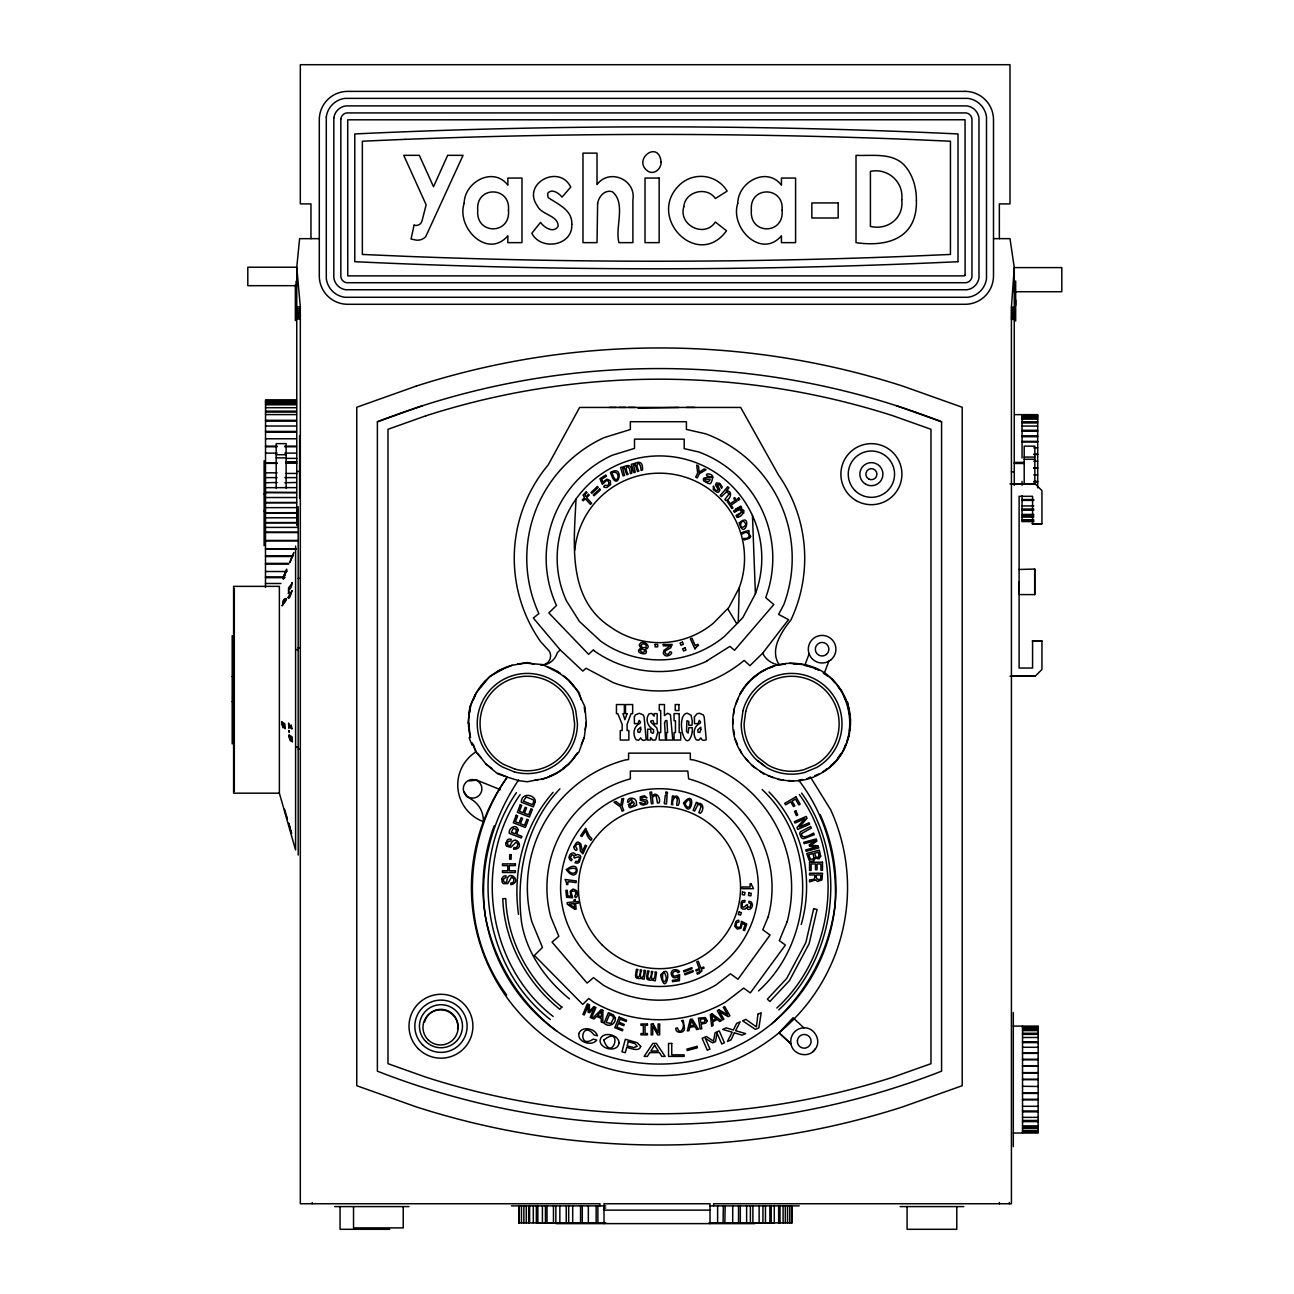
<?xml version="1.0" encoding="UTF-8"?>
<svg xmlns="http://www.w3.org/2000/svg" width="1294" height="1294" viewBox="0 0 1294 1294"><rect width="100%" height="100%" fill="white"/><g stroke="black" fill="none" stroke-linecap="round" stroke-linejoin="round"><path stroke-width="1.5" d="M750.374 1222.911L750.374 1205.879M771.208 1222.911L771.208 1205.879M1015.677 300.062L1015.677 305.481M1019.106 581.815L1019.106 594.593L1034.715 594.593L1034.715 569.053L1019.106 569.489M742.659 511.728L741.543 509.432M723.055 1222.911L723.378 1205.879M724.85 1222.911L725.158 1205.879M574.779 550.322A85.064 85.064 0 0 1 678.379 475.302A85.064 85.064 0 0 1 739.23 587.799L728.862 607.436L713.35 623.207A84.401 84.401 0 0 1 610.655 627.089C566.821 598.701 574.002 543.803 576.008 499.063M738.259 622.446L742.934 617.416L755.405 593.784A102.307 102.307 0 0 0 655.621 455.989A102.307 102.307 0 0 0 566.497 600.934L579.486 621.508L600.675 641.161A101.66 101.66 0 0 0 724.365 636.486L738.259 622.446L739.23 587.799M713.609 1205.879L713.609 1203.744L1011.423 1203.744L1011.423 307.293L1014.27 267.599L1009.999 238.646L993.501 238.646M284.793 574.229L286.67 569.15M732.744 724.09C731.514 692.597 758.171 664.129 789.68 663.288A58.909 58.909 0 0 1 804.981 664.809C854.461 674.287 866.527 747.285 822.725 772.194C786.445 796.295 732.857 767.649 732.744 724.09L733.197 719.415M778.244 779.538L783.032 780.007M793.4 663.66L799.579 664.275M788.272 780.525L793.546 781.042M469.188 727.891L468.444 722.165L469.738 706.831L475.594 694.49M469.69 712.638L470.45 706.928M506.714 994.989C459.613 932.149 462.411 842.054 506.439 778.309L507.507 777.16L518.522 780.622L527.24 781.77L538.191 779.635M534.018 664.145L527.434 662.56L512.101 665.278A58.909 58.909 0 0 0 476.321 692.711L473.394 699.811M573.679 757.718L578.919 752.057L584.241 737.418L586.247 722.165L584.937 706.831L578.952 694.166M518.619 779.926C491.704 820.17 478.359 868.339 485.412 916.621C494.405 962.332 519.816 1003.06 556.921 1031.205M801.245 924.466C814.492 878.949 802.798 825.879 769.008 791.977M284.955 575.232L285.278 573.97M293.932 552.506L289.775 562.372M285.198 572.854L284.195 575.151M284.939 574.957L285.278 574.115M286.637 571.042L286.023 572.676L286.653 570.638M286.67 569.683L285.408 572.417M809.171 653.696L804.739 665.472L810.141 666.733M768.054 775.704L773.133 777.613M814.751 668.48L819.377 670.211M824.149 673.64L828.872 661.121M283.952 575.781L283.321 578.45M284.13 575.458L283.24 578.192M284.001 577.156L283.305 579.13L284.065 576.849M293.091 554.932L292.767 555.692L293.35 553.961L289.969 562.324M285.877 572.401L286.265 571.495L285.796 572.773M477.502 753.14L485.687 763.816L497.624 773.828L507.507 777.16M517.729 664.048A58.909 58.909 0 0 1 527.337 663.256L542.865 664.615L559.849 673.495M284.276 575.086L284.631 574.293M815.349 1048.997C822.288 1039.761 813.085 1025.511 801.811 1028.034A13.506 13.506 0 0 0 790.957 1043.757C792.591 1055.176 809.171 1058.751 815.349 1048.997L812.794 1051.731M516.435 792.607C468.137 862.548 482.775 967.184 550.29 1019.478M520.123 794.565C472.763 862.936 487.013 965.324 553.136 1016.437M743.629 513.459L743.953 510.58L740.508 508.186L741.608 507.442L740.734 506.132L733.536 510.968L734.442 512.343L739.634 509.06M751.345 765.158L756.036 768.523M823.291 673.009L827.578 676.099M759.934 771.305L763.848 774.119M476.321 692.711L489.601 676.616L503.22 668.949M485.687 763.816L491.785 768.507M556.792 671.149L568.988 680.515L579.016 692.436L581.297 699.811M541.426 779.214C556.113 775.381 569.117 766.064 577.189 753.14M762.635 653.244L788.515 619.632L778.616 614.407L783.921 604.363A132.716 132.716 0 0 0 705.602 433.797L686.418 429.43L686.418 421.715L630.356 421.715L630.356 429.511L604.104 437.631A132.716 132.716 0 0 0 538.87 613.615L533.322 618.031L560.14 649.814L582.834 671.101L586.004 668.222L613.356 682.682A132.716 132.716 0 0 0 744.179 660.393L749.905 665.698L762.635 653.244A21.513 21.513 0 0 0 779.392 665.003L785.28 664.016M553.104 792.349C523.795 825.475 512.343 870.975 518.522 914.405M559.898 788.839C525.946 824.343 515.869 874.226 521.466 921.732C526.302 952.61 545.647 979.493 569.489 998.919M758.543 990.913C815.074 940.301 818.358 841.86 762.198 789.615M776.837 1007.994C834.889 955.053 845.338 858.326 799.352 794.516M778.81 1009.838C837.687 956.056 848.282 857.873 801.633 793.093M771.645 1023.829C806.728 993.21 829.292 950.831 835.115 904.619C837.719 860.251 826.09 815.576 798.673 780.185L802.814 779.506M791.055 1044.032L779.02 1032.79L793.06 1017.747L803.978 1027.937M560.14 649.814L557.229 652.92A17.615 17.615 0 0 1 542.59 665.278M1009.999 676.228L1035.2 676.228L1041.945 669.419L1041.945 640.967L1032.289 640.983M831.88 679.172L834.63 682.536M745.312 757.815L748.32 761.47M838.14 686.791L841.634 691.061M568.988 680.515L573.679 686.613M481.012 757.718L475.771 752.057L473.394 744.519L472.067 745.053L469.14 737.952L470.45 737.418A58.909 58.909 0 0 1 475.399 694.393M739.909 514.09L736.917 516.096L737.823 517.471M706.67 661.008L729.913 646.385L734.507 650.316L773.796 604.557L765.724 597.618A113.306 113.306 0 0 0 698.857 451.994L684.186 448.646L684.186 439.135L634.513 439.135L634.513 448.371L612.191 455.262A113.306 113.306 0 0 0 556.501 605.511L548.818 612.887L588.624 654.36L593.364 649.814L594.075 650.478M735.251 739.262L737.564 744.39M843.963 696.204L846.292 701.348M739.877 749.469L741.591 753.27M512.101 665.278L497.883 671.149M469.237 780.897L476.79 780.12L500.374 789.696M735.801 508.946L740.831 507.038L741.349 508.526L740.33 508.914C745.425 511.195 741.834 517.778 736.642 516.953L736.108 515.384L741.672 512.246L739.893 509.577L735.946 510.645M896.241 405.669L941.579 421.795L941.579 1071.173A774.184 774.184 0 0 1 377.379 1071.173L377.379 421.795L422.701 405.669M847.974 705.068L848.848 710.357M733.682 729.784L734.458 734.507M849.737 715.663L850.481 720.24M468.444 722.165L470.45 737.418M1041.945 523.746L1032.289 523.763L1041.945 523.746L1041.945 490.636L1035.2 483.891L1009.999 483.891M1041.945 640.967L1032.58 640.967L1032.58 668.044L1019.106 668.044L1019.106 496.298L1032.58 496.298L1032.58 523.746M265.545 432.131L296.455 432.034M265.545 556.016L292.59 555.935M1011.94 676.228L1035.2 676.228M265.545 404.812L296.455 404.763M319.294 238.662L299.61 238.662L296.763 267.227L296.763 525.38M296.763 285.683L247.801 285.683L247.801 267.227L296.763 267.227L300.321 306.937L300.321 1203.744L599.995 1203.744L599.995 1205.879M1014.27 291.732L1061.808 291.732L1061.808 267.599L1014.27 267.599L1014.27 485.379M296.763 306.937L300.321 306.937M1011.423 307.293L1014.27 307.293M296.763 308.668L300.321 308.668M1011.423 309.023L1014.27 309.023M296.763 310.334L300.321 310.334M1011.423 310.706L1014.27 310.706M296.763 311.951L300.321 311.951M1011.423 312.307L1014.27 312.307M296.763 313.471L300.321 313.471M1011.423 313.827L1014.27 313.827M296.763 314.863L300.321 314.863M1011.423 315.235L1014.27 315.235M296.763 316.14L300.321 316.14M1011.423 316.512L1014.27 316.512M296.763 317.273L300.321 317.273M1011.423 317.628L1014.27 317.628M296.763 318.227L300.321 318.227M1011.423 318.599L1014.27 318.599M296.763 319.02L300.321 319.02M1011.423 319.392L1014.27 319.392M296.455 399.83L265.545 399.83L265.48 587.492M265.545 401.091L296.455 401.091M265.545 402.094L296.455 402.094M265.545 402.45L296.455 402.45M265.545 403.825L296.455 403.825M609.377 407.384L616.381 407.384M618.823 407.384L625.795 407.384M628.366 407.384L635.095 407.384M686.418 407.384L694.797 407.384M265.545 407.707L296.455 407.707M638.071 408.144L678.849 407.448M265.545 411.152L296.455 411.152M265.545 412.09L296.455 412.09M265.545 414.598L296.455 414.598M1014.69 414.646L1037.691 414.646L1037.691 487.87M1022.066 415.552L1037.691 415.552M1022.066 416.474L1037.691 416.474M1022.066 417.784L1037.691 417.784M1022.066 419.143L1037.691 419.143M265.545 420.307L296.455 420.307M265.545 421.1L296.455 421.1M1022.066 421.812L1037.691 421.812M1022.066 422.944L1037.691 422.944M265.545 426.017L296.455 426.017M1022.066 426.066L1037.691 426.066M1022.066 430.304L1037.691 430.304M265.545 431.42L296.455 431.42M1022.066 431.177L1037.691 431.177M1022.066 435.852L1037.691 435.852M1022.066 436.709L1037.691 436.709M265.545 438.779L296.455 438.779M1022.066 441.383L1037.691 441.383M1022.066 441.933L1037.691 441.933M265.545 446.139L277.126 446.139M284.858 446.139L296.455 446.139M265.545 446.753L277.126 446.753M284.858 446.753L296.455 446.753M1033.777 447.837L1037.691 447.837M265.545 453.126L277.126 453.126M284.858 453.126L296.455 453.126M1033.777 454.275L1037.691 454.275M1033.777 454.469L1037.691 454.469M276.188 454.728L286.12 454.728M1024.201 457.073L1034.844 457.073M276.188 457.866L286.12 457.866M286.12 458.383L296.763 458.383M1024.201 459.273L1034.844 459.273M1033.777 461.198L1037.691 461.198M286.12 461.748L296.763 461.748M1014.27 462.411L1024.201 462.411M265.545 462.977L277.126 462.977M286.12 463.203L296.763 463.203M265.545 463.349L277.126 463.349M1014.27 463.462L1024.201 463.462M1033.777 467.943L1037.691 467.943M1033.777 468.121L1037.691 468.121M296.763 471.453L300.321 471.453M1011.423 471.809L1014.27 471.809M265.545 472.828L277.126 472.828M286.12 473.442L296.763 473.442M1033.777 474.849L1037.691 475.044M265.545 477.615L277.126 477.615M284.858 477.615L296.455 477.615M1033.777 481.417L1037.691 481.417M1033.777 481.966L1037.691 481.966M265.545 482.759L277.126 482.5M284.858 482.743L296.455 482.5M265.545 487.66L296.455 487.628M296.455 492.48L265.545 492.48L296.455 492.642M264.122 494.114L265.545 494.114M265.545 497.527L296.455 497.527M1022.066 499.533L1033.777 499.533M1022.066 500.39L1033.777 500.39M1022.066 505.938L1033.777 505.938M265.545 507.652L296.455 507.62M1022.066 509.06L1033.777 509.06M1022.066 510.176L1033.777 510.176M264.122 511.033L265.545 511.033M1022.066 514.43L1033.777 514.43M1022.066 515.788L1033.777 515.788M1022.066 517.099L1033.777 517.099M265.545 517.794L296.455 517.794M1022.066 519.767L1033.777 519.767M1022.066 520.689L1033.777 520.689M1033.777 521.595L1022.066 521.595L1022.066 495.845M265.545 522.566L296.455 522.533M265.545 522.792L296.455 522.792M265.545 527.418L298.38 527.386M265.545 532.546L298.38 532.546M265.545 540.439L298.38 540.439M265.545 540.843L298.38 540.843M265.545 548.737L296.455 548.737M265.545 549.141L296.455 549.141M265.545 556.533L292.59 556.533M265.545 563.391L288.724 563.391M265.545 564.022L288.724 564.022M265.545 571.511L286.799 571.511M265.545 577.658L284.858 577.658M298.186 578.369L300.321 578.369M265.545 583.497L280.992 583.497M298.186 647.793L300.321 647.793M295.598 649.637L298.186 649.637M232.192 676.584L234.311 676.584M232.192 701.672L234.311 701.672M295.598 747.139L298.186 747.139M298.186 749.145L300.321 749.145M279.375 793.173L233.599 793.173L233.599 586.36L279.375 586.36L279.375 793.173L295.598 850.029L295.598 546.036M1013.315 1026.093L1038.144 1026.093L1038.144 1133.043L1013.315 1133.043M1022.535 1026.999L1038.144 1026.999M1022.535 1027.501L1038.144 1027.501M1022.535 1027.905L1038.144 1027.905M1022.535 1029.215L1038.144 1029.215M1022.535 1030.59L1038.144 1030.59M1022.535 1033.259L1038.144 1033.259M1022.535 1034.375L1038.144 1034.375M1022.535 1037.497L1038.144 1037.497M1022.535 1041.751L1038.144 1041.751M1022.535 1042.608L1038.144 1042.608M1022.535 1047.283L1038.144 1047.283M1022.535 1052.831L1038.144 1052.831M1022.535 1053.365L1038.144 1053.365M1022.535 1059.268L1038.144 1059.268M1022.535 1059.818L1038.144 1059.818M1022.535 1065.722L1038.144 1065.722M1022.535 1065.9L1038.144 1065.9M1022.535 1072.645L1038.144 1072.645M1022.535 1072.823L1038.144 1072.823M1022.535 1079.374L1038.144 1079.374M1022.535 1079.568L1038.144 1079.568M1022.535 1086.297L1038.144 1086.475M1022.535 1092.864L1038.144 1092.864M1022.535 1093.398L1038.144 1093.398M1022.535 1099.302L1038.144 1099.302M1022.535 1099.851L1038.144 1099.851M1022.535 1106.305L1038.144 1106.305M1022.535 1110.98L1038.144 1110.98M1022.535 1111.837L1038.144 1111.837M1022.535 1117.369L1038.144 1117.369M1022.535 1120.491L1038.144 1120.491M1022.535 1121.623L1038.144 1121.623M1022.535 1125.877L1038.144 1125.877M1022.535 1127.236L1038.144 1127.236M1022.535 1128.546L1038.144 1128.546M1022.535 1130.713L1038.144 1130.713M1022.535 1131.215L1038.144 1131.215M1022.535 1132.121L1038.144 1132.121M511.421 1205.879L605.738 1205.879M710.018 1205.879L799.255 1205.879M334.661 1206.59L408.969 1206.59M900.123 1206.59L963.755 1206.59M604.007 1208.014L605.738 1208.014M604.007 1210.133L710.018 1210.133M518.651 1222.911L605.786 1222.911M708.999 1222.911L792.025 1222.911L792.025 1205.879L791.734 1222.911M537.463 1223.024L557.779 1223.024M753.351 1223.024L773.634 1223.024M555.983 1223.623L754.693 1223.623M389.737 1229.3L340.063 1229.3L340.063 1206.59M265.545 532.174L298.38 532.222M1011.94 483.924L1035.2 483.891M265.545 576.93L284.858 576.978M789.68 663.288L804.981 664.809M734.248 708.788L733.682 714.547M849.964 725.546L849.446 730.867M586.247 722.165L585.244 729.784M472.213 742.902A58.909 58.909 0 0 0 476.321 751.62A39.143 39.143 0 0 0 483.358 821.641A24.829 24.829 0 0 0 471.129 799.158L466.746 796.473L464.562 793.481A9.284 9.284 0 0 1 472.585 779.522L476.79 780.12M805.564 664.954L818.811 669.936M848.977 735.542L847.263 740.103M737.936 699.003L736.092 703.887M845.548 744.648L843.559 749.938M584.241 737.418L581.297 744.519M497.883 773.181L505.889 776.497M757.556 760.629L764.625 766.048M748.628 681.906L746.088 685.432M840.566 754.127L837.558 758.316M742.885 689.912L739.667 694.409A58.909 58.909 0 0 1 774.508 665.795L769.768 667.947M485.687 680.515L481.012 686.613M779.02 1032.79L790.957 1043.757M834.614 762.425L830.845 765.514M756.909 675.096L752.784 678.493M827.092 768.604L822.725 772.194A58.909 58.909 0 0 0 824.327 673.187M568.988 763.816L562.89 768.507M466.746 796.473L464.303 791.944M727.697 608.698L736.512 623.384M779.392 665.003C768.943 649.653 781.819 631.618 791.087 619.632A145.235 145.235 0 0 0 778.454 474.947L740.669 407.448L579.615 407.448L548.235 464.869A145.235 145.235 0 0 0 540.504 641.517L549.335 651.206A9.171 9.171 0 0 1 540.698 665.019M818.762 773.974L814.816 775.769M765.158 670.033L760.5 672.152M556.792 773.181L549.691 776.125M290.649 830.263L291.619 833.352L290.002 827.917M286.993 817.873C287.737 820.962 286.945 815.883 287.058 817.921L284.599 809.268M290.099 828.16L288.74 823.162L289.743 826.785M847.619 702.173L849.786 715.323M806.938 778.826L810.367 777.015L830.651 809.721A188.067 188.067 0 0 1 641.339 1074.796A188.067 188.067 0 0 1 506.439 778.309M584.241 706.928L584.904 711.943M534.956 780.072L542.59 779.069A58.909 58.909 0 0 0 577.367 753.254M999.356 1202.498L999.453 1203.744M752.461 515.546L755.405 593.784M1034.844 483.924L1034.844 446.139L1024.201 446.139L1024.201 483.924M1034.715 569.053L1034.715 594.593M1022.535 1026.093L1022.535 1133.043M1022.066 414.646L1022.066 457.93M1022.066 481.417L1022.066 485.185M1015.677 281.008L1015.677 321.009M1013.315 1012.506L1013.315 1146.613M1009.304 1202.498L1009.304 1203.744M999.356 238.646L999.356 203.902L1009.999 203.902L1009.999 64.7L300.321 64.7L300.321 203.902L310.964 203.902L310.964 238.662M956.784 1206.59L956.784 1229.3L907.094 1229.3L907.094 1206.59M791.637 1205.879L791.637 1222.911M789.777 1205.879L789.777 1222.911M787.561 1205.879L787.561 1222.911M785.329 1205.879L785.329 1222.911M783.096 1205.879L783.096 1222.911M780.023 1205.879L780.023 1222.911M778.664 1205.879L778.664 1222.911M774.281 1205.879L774.281 1222.911M769.881 1205.879L769.881 1222.911M765.45 1205.879L765.45 1222.911M762.942 1205.879L762.942 1222.911M759.141 1205.879L759.141 1222.911M752.882 1205.879L752.882 1222.911M746.622 1205.879L746.622 1222.911M740.314 1205.879L740.314 1222.911M738.518 1205.879L738.518 1222.911M732.711 1205.879L732.711 1222.911M717.62 1205.879L717.62 1222.911M710.018 1223.623L710.018 1203.744L604.007 1203.744L604.007 1223.623M597.877 1205.879L597.877 1222.911M596.146 1205.879L596.146 1222.911M588.349 1205.879L588.349 1222.911M582.284 1205.879L582.284 1222.911M580.553 1205.879L580.553 1222.911M572.692 1205.879L572.692 1222.911M568.681 1205.879L568.681 1222.911M566.238 1205.879L566.238 1222.911M559.849 1205.879L559.849 1222.911M555.854 1205.879L555.854 1222.911M553.46 1205.879L553.46 1222.911M547.006 1205.879L547.006 1222.911M545.437 1205.879L545.437 1222.911M542.412 1205.879L542.412 1222.911M537.851 1205.879L537.851 1222.911M536.331 1205.879L536.331 1222.911M533.306 1205.879L533.306 1222.911M529.602 1205.879L529.602 1222.911M528.712 1205.879L528.712 1222.911M526.286 1205.879L526.286 1222.911M523.876 1205.879L523.876 1222.911M521.466 1205.879L521.466 1222.911M519.04 1205.879L518.943 1222.911M518.748 1205.879L518.845 1222.911M403.227 1206.59L403.227 1227.877L353.537 1227.877L353.537 1206.59M312.194 1202.498L312.194 1203.744M299.61 435.9L299.61 497.947M298.186 506.698L298.186 855.091M296.051 281.299L296.051 318.583M295.356 284.874L295.356 320.653M286.12 488.194L286.12 443.632L276.188 443.632L276.188 488.194M264.122 460.745L264.122 545.728M234.311 588.414L234.311 791.119M232.192 635.645L232.192 743.888M377.379 421.795A774.184 774.184 0 0 1 941.579 421.795M548.074 667.041A58.909 58.909 0 0 1 560.059 673.187M563.197 675.436A58.909 58.909 0 0 1 578.353 692.711M424.642 1021.856A16.903 16.903 0 0 1 444.635 1009.741A16.903 16.903 0 0 1 457.607 1029.167M820.089 814.524A176.469 176.469 0 0 1 665.537 1063.959A176.469 176.469 0 0 1 494.227 825.701M706.767 661.202A113.306 113.306 0 0 1 593.946 650.672M474.979 779.845A9.284 9.284 0 0 1 480.656 793.448A9.284 9.284 0 0 1 466.034 795.406M288.125 597.569C289.549 601.419 293.059 586.78 291.716 591.261C288.724 596.372 289.322 594.415 288.125 597.569M573.938 846.68C573.291 848.46 576.623 852.52 577.092 849.058L575.426 846.13L576.898 844.092L578.499 844.06A2.734 2.378 -67.5 0 1 579.825 845.807L580.375 851.177L582.898 853.894L586.538 845.758L585.26 845.176L582.397 851.614L580.812 843.914L578.547 842.2A3.461 3.025 -67.5 0 0 576.542 842.507L573.938 846.68M569.231 857.21L569.231 857.987A3.656 3.186 -67.5 0 0 570.088 859.944L571.333 860.817L572.11 859.345L570.929 858.423A2.006 1.747 -67.5 0 1 570.638 857.113L572.045 854.687L574.455 855.803C571.398 861.95 582.575 851.905 578.531 860.753A2.313 2.006 -67.5 0 1 577.27 861.481L575.733 861.27L575.037 862.839L577.399 863.179A3.882 3.381 -67.5 0 0 579.372 861.982L580.828 856.919A3.672 3.203 -67.5 0 0 579.647 855.075L577.173 854.444L575.571 855.463C575.264 850.595 568.794 853.393 569.231 857.21M741.947 904.474C742.546 912.658 748.401 899.702 747.56 906.916L750.18 907.288L750.86 904.571A2.006 1.747 -82.5 0 0 750.213 903.406L748.822 902.84L749.048 901.206L750.601 901.692A3.656 3.186 -82.5 0 1 751.976 903.325C754.095 906.851 748.579 912.496 746.589 907.563L745.344 908.986L742.788 909.116A3.672 3.203 -82.5 0 1 741.122 907.676L741.09 902.419A3.882 3.381 -82.5 0 1 742.675 900.705L745.02 900.349L744.794 902.047L743.257 902.29A2.313 2.006 -82.5 0 0 742.255 903.341L741.947 904.474M602.907 1010.339L602.81 1022.681L601.192 1022.017L601.306 1018.427L596.518 1016.437L594.059 1019.041L592.474 1018.378L601.144 1009.611L602.907 1010.339M965.114 274.959L964.192 275.897L347.746 275.881L347.714 119.808L965.049 119.76L965.114 274.959M655.12 644.461L655.087 646.871L657.659 646.871L657.692 644.461L655.12 644.461M663.304 644.461L663.272 645.852L670.324 645.852L663.919 650.381L663.256 653.13A3.461 2.992 -2.2 0 0 664.34 654.829C666.863 658.436 675.112 652.435 670.114 651.675L668.108 654.376L665.666 653.874L664.97 652.435A2.734 2.362 -2.2 0 1 666.038 650.51L670.729 647.841L672.201 644.461L663.304 644.461M288.578 587.929L288.53 591.504L288.902 589.546C292.104 589.223 292.347 579.663 291.91 583.416L288.578 587.929M505.825 843.332L505.808 844.157A3.736 3.736 0 0 0 506.666 846.26L510.855 847.311L516.193 842.038L517.875 844.206L517.212 846.535A2.669 2.669 0 0 1 515.255 847.651L513.977 847.538L513.54 849.171C526.529 849.576 514.624 831.411 510.289 845.564L508.073 845.322L507.361 843.817L508.251 841.456L510.758 840.922L511.195 839.288L509.383 839.094A3.461 3.461 0 0 0 507.264 840.097L505.825 843.332M660.652 975.078C666.054 1000.731 673.43 959.226 660.652 975.078M282.173 605.705L283.499 603.813C291.037 595.644 281.429 598.071 283.111 603.651L282.173 605.705M601.386 1011.487L601.306 1016.906L597.602 1015.369L601.386 1011.487M566.335 869.665C578.596 886.374 582.543 856.741 566.335 869.665M692.355 731.935C686.726 756.311 676.536 722.909 684.235 714.757A3.833 3.833 0 0 1 687.357 713.269L691.061 715.21L692.306 721.065L691.983 725.271L688.845 725.271L688.715 721.356L686.936 720.742L686.483 731.579L688.133 733.067L688.845 727.665L692.274 727.665L692.355 731.935M685.027 804.027C691.303 815.899 692.533 790.165 685.027 804.027M576.234 893.426L574.633 896.192L575.49 897.712A3.753 3.267 82.5 0 0 576.606 896.92A4.108 3.575 82.5 0 0 577.561 894.93L576.72 890.644L573.161 888.994L570.201 891.162L570.88 896.16L567.791 895.933L567.209 890.272L565.866 890.401L566.594 897.308L572.676 897.745L571.269 892.714A2.539 2.216 82.5 0 1 572.417 891.081L574.908 891.097L576.234 893.426M640.368 650.478L642.18 652.661L644.768 651.497A1.941 1.682 12.8 0 0 643.846 649.572L642.05 649.151A1.941 1.682 12.8 0 0 640.368 650.478M641.112 645.48L642.196 647.712L645.949 647.485C648.132 644.396 641.873 642.131 641.112 645.48M518.182 829.777L516.824 834.404L521.919 836.377L521.304 837.978L509.205 833.304C508.348 827.723 516.565 823.405 518.182 829.777M717.102 484.7L719.933 489.779L718.914 491.849A2.831 2.442 42.8 0 1 717.183 492.286L713.301 489.65L713.415 486.026L714.66 489.278L716.876 490.847L718.283 489.682L715.469 484.91L716.439 482.937L719.82 483.325L722.181 486.77L721.631 488.307L719.658 484.749L717.102 484.7M741.268 923.965L740.556 926.423A2.539 2.216 -67.5 0 1 738.825 927.474C735.089 927.976 735.364 921.619 738.874 921.959L738.712 920.244A3.753 3.267 -67.5 0 0 737.37 920.535A4.108 3.575 -67.5 0 0 735.655 921.991L734.668 926.229L737.273 929.092L740.896 928.235L742.335 923.415L745.085 924.806L743.306 930.192L744.584 930.58L746.751 923.997L741.333 921.279L741.268 923.965M652.419 797.444L653.017 803.606L651.4 803.817L649.944 792.219L651.561 792.009L652.095 796.198C655.864 790.569 661.266 798.139 659.131 802.83L657.481 803.04L656.171 795.891L653.616 795.891L652.419 797.444M705.456 1020.287L704.292 1022.211L700.895 1022.826L700.361 1019.203L703.839 1018.782L705.456 1020.287M588.252 1005.406L588.058 1012.151L589.546 1012.765L594.189 1007.88L590.21 1017.44L591.552 1017.99L595.936 1007.46L593.833 1006.586L589.239 1011.39L589.433 1004.759L587.314 1003.869L582.931 1014.415L584.273 1014.965L588.252 1005.406M677.344 798.673L676.713 805.192L678.121 805.353C680.887 802.005 678.396 792.559 673.624 797.379L673.77 796.053L672.427 795.891L671.457 804.577L672.864 804.739C671.392 802.345 674.643 794.063 677.344 798.673M615.362 1017.941C615.912 1024.233 608.73 1027.759 604.007 1023.182L608.39 1012.652L613.388 1014.836L615.362 1017.941M291.894 728.765L288.983 726.727C288.966 733.601 288.19 717.248 288.918 725.433L291.409 727.406L291.134 724.947L291.894 728.765M566.626 882.977L566.594 884.433L567.726 884.595L568.131 881.586L576.105 882.637L576.331 880.955L565.041 879.467L566.626 882.977M283.774 726.015L283.16 727.859L281.752 724.025A5.92 1.763 82.2 0 1 281.704 721.728L282.141 721.599A4.286 1.278 82.2 0 0 282.06 723.492L283.127 726.419L283.305 722.667L284.89 723.961L285.036 728.813L283.693 724.139L283.774 726.015M291.085 739.214L290.471 741.058L289.063 737.224A5.92 1.763 82.2 0 1 289.031 734.911L289.452 734.798A4.286 1.278 82.2 0 0 289.371 736.674L290.438 739.618L290.632 735.865L292.201 737.143L292.363 742.012L291.004 737.321L291.085 739.214M678.105 976.501L677.991 979.59L672.346 980.334L672.524 981.645L679.399 980.739L679.625 974.673L674.643 976.21A2.539 2.216 -7.5 0 1 672.977 975.094C670.988 971.956 676.811 969.416 678.007 972.748L679.496 971.843A3.753 3.267 -7.5 0 0 678.671 970.759A4.108 3.575 -7.5 0 0 676.633 969.853C667.672 968.09 671.068 982.049 678.105 976.501M283.629 600.675L283.532 602.891L285.667 599.138L283.629 600.675M597.634 203.401L597.019 242.641L582.979 242.641L582.979 153.129L597.019 153.129L597.019 184.589C609.328 167.88 636.357 179.656 632.895 199.955L632.895 242.641L618.969 242.641C614.715 227.42 626.393 203.336 612.337 191.722C604.832 189.345 598.685 196.559 597.634 203.401M664.55 723.168L665.569 740.039L659.293 740.039L659.293 732.582L660.716 732.582L660.716 710.503L659.293 710.503L659.293 704.551L664.437 704.551L664.437 715.533L667.753 713.269L670.438 714.741L672.783 740.039L666.491 740.039L666.491 732.582L667.607 732.582L666.895 720.629L665.52 720.596L664.55 723.168M657.773 732.081L655.686 739.861L652.92 740.2L650.607 737.596L650.607 740.039L647.582 740.039L647.582 729.234L650.607 729.234L651.044 732.404L652.37 733.277L653.567 732.825L653.502 729.687C647.76 726.824 644.816 719.06 649.2 713.738L651.82 713.463L654.133 716.18L654.133 713.625L657.158 713.625L657.158 723.847L654.133 723.847L653.049 720.564L651.044 720.774L650.656 721.923L656.818 727.956L657.773 732.081M326.298 116.945L326.298 278.711A21.577 21.577 0 0 0 344.867 297.28L967.928 297.28A21.577 21.577 0 0 0 986.497 278.711L986.497 116.945A21.577 21.577 0 0 0 967.928 98.376L344.867 98.376A21.577 21.577 0 0 0 326.298 116.945M333.82 117.932L333.82 277.709A13.991 13.991 0 0 0 345.854 289.759L966.941 289.759A13.991 13.991 0 0 0 978.976 277.709L978.976 117.932A13.991 13.991 0 0 0 966.941 105.898L345.854 105.898A13.991 13.991 0 0 0 333.82 117.932M340.84 118.854L340.84 276.787A6.907 6.907 0 0 0 346.792 282.723L966.02 282.723A6.907 6.907 0 0 0 971.956 276.787L971.956 118.854A6.907 6.907 0 0 0 966.02 112.918L346.792 112.918A6.907 6.907 0 0 0 340.84 118.854M635.564 975.255C634.756 980.593 642.147 977.455 642.714 979.008L644.153 979.202L645.415 970.549L643.927 970.338C644.833 980.254 637.586 980.059 641.63 970.015L640.223 969.821C641.145 979.704 633.882 979.558 637.926 969.481L636.438 969.271L635.564 975.255M646.693 976.841C645.884 982.178 653.292 979.04 653.842 980.593L655.282 980.803L656.559 972.15L655.055 971.923C655.977 981.839 648.731 981.645 652.758 971.6L651.367 971.406C652.273 981.289 645.01 981.143 649.07 971.082L647.566 970.856L646.693 976.841M815.01 876.75L814.023 879.338L809.543 879.936L809.543 881.893L815.867 879.774A2.782 2.782 0 0 0 817.824 881.376L821.965 879.92L822.499 873.24L809.543 873.24L809.543 874.97L815.01 874.97L815.01 876.75M464.158 203.32C456.103 227.841 487.563 259.447 507.846 235.815L507.846 242.641L521.983 242.641L521.983 178.054L507.846 178.054L507.846 185.171C493.354 166.085 464.4 181.872 464.158 203.32M508.461 210.226C510.806 234.99 475.577 235.007 477.761 210.291C475.464 185.673 510.758 186.012 508.461 210.226M737.774 203.32C729.703 227.841 761.163 259.447 781.447 235.815L781.447 242.641L795.584 242.641L795.584 178.054L781.447 178.054L781.447 185.171C766.97 166.085 738.001 181.872 737.774 203.32M782.077 210.226C784.423 234.99 749.194 235.007 751.377 210.291C749.08 185.673 784.358 186.012 782.077 210.226M501.878 879.208L502.088 881.877A3.736 3.736 0 0 0 503.447 883.689L507.766 883.624L511.551 877.138L513.75 878.804L513.702 881.214A2.669 2.669 0 0 1 512.101 882.815L510.839 883.026L510.839 884.724C523.504 881.748 507.297 867.287 506.763 882.071L504.563 882.411L503.495 881.133L503.738 878.642L506.019 877.478L506.019 875.779L504.223 876.07A3.461 3.461 0 0 0 502.428 877.575L501.878 879.208M797.411 1040.764L797.492 1042.56A6.858 6.858 0 0 0 801.94 1047.784C806.68 1049.628 812.082 1045.099 810.982 1040.085A6.858 6.858 0 0 0 804.803 1034.488L803.008 1034.569A6.858 6.858 0 0 0 797.411 1040.764M640.724 729.46L639.802 732.453L637.942 732.21L637.748 729.816L640.724 727.179L640.724 729.46M700.798 729.46L699.876 732.453L698.016 732.21L697.822 729.816L700.798 727.179L700.798 729.46M683.798 206.749C678.202 225.253 704.599 238.371 715.372 222.034L726.516 230.785C698.113 269.702 647.243 218.637 678.234 186.255A30.635 30.635 0 0 1 701.138 176.388C711.716 176.372 721.696 182.066 727.131 191.108L715.372 198.532C706.88 185.883 684.979 191.463 683.798 206.749M916.395 200.198C917.511 237.675 888.428 247.364 856.013 242.641L856.013 155.329C872.382 156.121 893.2 152.11 905.234 166.23C913.143 175.628 916.427 188.083 916.395 200.198M583.238 495.133L584.467 497.802L582.268 499.84L583.141 500.794L585.325 498.756L590.436 504.401L591.649 503.269L586.538 497.624L589.271 495.084L588.398 494.13C585.616 499.371 583.335 494.259 587.039 492.626L586.182 491.671L583.238 495.133M684.445 1028.698C684.461 1033.631 675.015 1033.647 675.824 1028.18L677.474 1027.937C680.256 1037.012 686.483 1025.188 681.582 1020.642L683.264 1020.4L684.445 1028.698M571.802 224.169C573.113 245.795 541.118 251.359 531.818 233.26L540.52 222.39C544.046 227.501 553.411 233.486 558.054 226.612C559.008 215.467 541.329 214.998 537.317 205.795C521.466 183.716 559.024 163.4 570.767 187.08L562.017 197.109C559.024 193.227 551.519 187.953 547.588 193.502L548.106 197.497C557.892 204.306 572.449 209.903 571.802 224.169M901.74 199.81C904.069 218.071 887.619 230.51 870.409 226.434L870.409 171.342C887.862 167.783 903.94 181.92 901.74 199.81M610.558 472.504C617.448 496.071 625.875 463.09 610.558 472.504M639.365 645.043L640.821 648.278C632.2 652.969 651.011 657.336 645.334 649.329C653.567 646.725 641.42 637.926 639.365 645.043M288.352 593.396L288.966 592.151L288.352 593.396M613.647 1018.054L611.011 1023.457L606.142 1022.584L609.474 1014.577L612.968 1016.308L613.647 1018.054M820.914 877.089C821.059 881.958 814.233 878.982 816.595 874.97L820.914 874.97L820.914 877.089M739.278 522.905C744.373 542.283 753.124 510.79 739.278 522.905M641.226 797.945L641.565 799.158L646.935 800.161L647.776 802.329A2.831 2.459 -7.5 0 1 646.951 803.914L643.167 805.127L640.595 804.27L639.786 802.555L644.04 803.784L646.159 802.054L640.352 800.258L640.287 796.797L644.461 795.745L646.984 797.88L643.927 796.975L641.226 797.945M664.469 802.555L664.34 803.752L666.523 804.011L667.073 795.567L665.278 795.357L664.469 802.555M666.006 792.187L665.828 793.788L667.316 793.966L667.494 792.349L666.006 792.187M622.802 468.347L624.533 475.432L623.077 475.868L620.602 467.555L621.993 467.134C624.808 466.891 632.265 461.198 631.779 473.248L630.324 473.685C629.774 462.928 623.126 465.84 628.108 474.348L626.749 474.769L624.42 467.716L622.802 468.347M633.559 465.096L635.305 472.181L633.85 472.617L631.375 464.303L632.766 463.883C635.564 463.656 643.037 457.947 642.536 469.997L641.096 470.434C640.546 459.693 633.898 462.589 638.88 471.113L637.521 471.517L635.176 464.465L633.559 465.096M820.687 856.24L819.005 858.844L815.22 858.1L813.861 860.736L811.16 861.335A3.251 3.251 0 0 1 809.187 860.413L806.744 853.49L819.264 850.142L820.687 856.24M801.504 833.595C801.584 840.485 810.998 834.306 813.57 833.093L814.282 834.679L803.703 838.674A3.381 3.381 0 0 1 801.39 837.655L799.789 834.032A3.397 3.397 0 0 1 800.598 831.638L810.675 826.51L811.37 828.079L801.504 833.595M640.724 1046.361C639.123 1052.426 630.647 1048.027 626.733 1047.396L625.309 1052.685L621.977 1051.796L625.342 1039.276L637.23 1042.705L640.724 1046.361M634.351 716.844L634.4 723.637L637.974 723.637L639.22 720.354L640.514 722.052L639.98 723.362C633.575 726.047 632.345 734.555 636.179 739.828L638.735 740.217L640.724 737.887L641.306 738.971A3.138 3.138 0 0 0 644.008 740.378L646.159 739.731L644.121 716.957L643.183 714.903L639.43 713.269L635.37 714.854L634.351 716.844M694.425 716.844L694.49 723.637L698.048 723.637L699.294 720.354L700.588 722.052L700.054 723.362C693.649 726.047 692.419 734.555 696.253 739.828L698.825 740.217L700.798 737.887L701.38 738.971A3.138 3.138 0 0 0 704.082 740.378L706.233 739.731L704.211 716.957L703.257 714.903L699.504 713.269L697.142 713.657L694.425 716.844M757.961 1014.156L756.375 1026.87L745.862 1019.381L742.594 1020.804L755.437 1029.393L758.866 1027.905L761.212 1012.749L757.961 1014.156M666.459 978.862C660.361 991.026 662.221 958.951 666.459 978.862M742.95 710.746L741.219 723.799A50.385 50.385 0 0 0 755.987 759.416L766.42 767.423A50.385 50.385 0 0 0 804.658 772.469L816.805 767.423A50.385 50.385 0 0 0 822.288 683.814A50.385 50.385 0 0 0 742.95 710.746M745.716 711.49L744.099 723.799A47.522 47.522 0 0 0 758.009 757.394L767.86 764.948A47.522 47.522 0 0 0 803.914 769.687L815.366 764.948A47.522 47.522 0 0 0 820.542 686.095A47.522 47.522 0 0 0 745.716 711.49M742.562 892.116L742.222 894.672L744.616 894.995L744.972 892.439L742.562 892.116M748.822 892.973L748.482 895.529L750.876 895.852L751.232 893.297L748.822 892.973M683.507 802.992C691.19 822.612 697.288 786.364 683.507 802.992M628.463 804.496L629.175 807.1A2.475 2.151 -22.5 0 0 630.518 807.763C632.944 806.453 638.443 805.466 636.341 804.35C638.071 797.088 626.733 795.891 627.606 802.377L628.981 801.827C632.248 796.117 634.189 802.636 628.463 804.496M619.066 1042.738C618.079 1052.879 600.465 1049.58 600.044 1040.764C601.031 1030.606 618.645 1033.938 619.066 1042.738M750.601 536.428L749.711 538.191L744.147 539.97L743.678 538.385C752.849 539.808 748.805 528.227 742.352 534.082L741.883 532.513L748.757 530.443L749.21 531.931L748.158 532.255L750.601 536.428M288.853 730.641L289.29 732.355L288.853 730.641M578.887 1033.534C577.173 1042.171 592.151 1046.781 596.712 1040.036L593.234 1039.098C577.221 1050.243 581.394 1018.604 593.978 1034.909L597.407 1035.831C595.741 1028.487 581.621 1025.511 578.887 1033.534M712.768 477.243C710.94 486.253 709.969 484.118 703.871 481.077A2.475 2.135 27.8 0 1 703.435 479.621C701.979 475.302 720.79 479.443 707.122 475.949C703.758 472.828 713.317 473.41 712.768 477.243M661.121 162.025C661.38 168.349 655.007 174.593 648.698 171.698C631.003 160.505 658.565 138.733 661.121 162.025M746.007 524.749C737.224 534.39 740.799 513.346 746.007 524.749M621.88 799.11L620.813 805.272L615.879 801.439L613.954 802.199L620.538 806.971L622.123 811.16L623.74 810.529L622.123 806.243L623.692 798.414L621.88 799.11M609.312 483.244L607.84 485.46L604.654 485.315L603.683 486.77A3.753 3.235 -32.2 0 0 604.896 487.385A4.108 3.542 -32.2 0 0 607.129 487.32L610.558 484.619L610.38 480.753L607.096 479.152L602.939 482.015L601.726 479.201L606.482 476.111L605.754 475.011L599.947 478.78L602.357 484.312L606.19 480.786A2.539 2.2 -32.2 0 1 608.18 481.044L609.312 483.244M603.748 1040.198C612.774 1064.299 623.579 1023.797 603.748 1040.198M813.894 857.485L813.198 859.038L810.481 859.297L808.685 854.752L812.988 853.603L813.894 857.485M717.07 1033.162L715.501 1041.638L712.541 1042.915L705.279 1038.273L709.953 1049.062L707.284 1050.227L702.124 1038.322L706.346 1036.51L713.495 1041.088L715.097 1032.725L719.27 1030.914L724.43 1042.802L721.745 1043.967L717.07 1033.162M819.07 855.835L818.455 857.162L816.11 857.291L814.508 853.199L818.212 852.196L819.07 855.835M707.268 1020.804L705.796 1023.117L701.089 1024.169L701.785 1028.762L700.07 1029.021L698.453 1018.119L705.295 1017.553L707.268 1020.804M612.062 472.456C616.445 489.86 622.98 469.803 612.062 472.456M630.081 804.431C629.806 808.653 636.357 804.642 633.51 801.957L630.081 804.431M414.096 225.156L411.039 239.018L414.501 239.778A11.193 11.193 0 0 0 425.71 236.705L463.042 155.329L447.659 155.329L433.522 186.724L419.305 155.329L403.744 155.329L426.147 204.824L421.909 221.323A6.13 6.13 0 0 1 414.096 225.156M701.72 971.066L699.003 973.541L697.32 974.091L696.9 972.926C700.911 972.781 700.814 967.394 696.237 971.131L695.8 969.982L699.294 968.656L696.787 961.879L698.323 961.28L700.83 968.058L703.645 967.006L704.065 968.155L701.267 969.206L701.72 971.066M689.815 1027.274L689.039 1030.671L687.324 1030.93L690.284 1019.332L692.161 1019.041L698.404 1029.28L696.673 1029.523L694.927 1026.514L689.815 1027.274M813.683 908.711L805.887 942.436L786.703 978.458L767.374 999.162L769.898 1001.524L789.534 980.496L809.138 943.666L817.064 909.488L813.683 908.711M691.449 1020.756L690.203 1025.851L694.15 1025.269L691.449 1020.756M696.172 647.194L694.991 649.135L690.365 638.815L691.934 638.168L695.202 645.463L698 644.315L698.469 645.366L696.172 647.194M628.253 1041.702L627.137 1045.876L633.85 1047.542L637.149 1046.296L634.998 1043.627L628.253 1041.702M533.629 801.698L532.546 804.706L523.342 801.148L526.189 797.023L533.16 799.773A2.507 2.507 0 0 1 533.629 801.698M516.468 830.554L515.336 833.821L511.324 832.268L513.33 828.435L515.966 828.985L516.468 830.554M535.215 801.811L533.354 806.89L521.272 802.199C521.223 794.144 530.863 793.448 534.632 798.932A4.028 4.028 0 0 1 535.215 801.811M567.807 869.39C574.002 880.227 583.351 864.036 567.807 869.39M701.138 806.534L698.841 812.664L700.377 813.279C704.583 810.141 703.321 800.857 697.304 804.075L697.789 802.83L696.334 802.248L693.131 810.4L694.668 810.998L697.887 804.706L699.989 804.755L701.138 806.534M729.201 493.823L724.85 499.581L726.096 500.665C730.981 499.096 732.922 490.054 726.274 490.976L728.991 487.806L727.762 486.722L720.224 495.537L721.454 496.621L726.532 491.769L729.201 493.823M705.246 479.201C704.389 482.144 710.05 482.516 710.099 479.395L705.246 479.201M739.084 911.946L738.276 914.405L740.589 915.101L741.397 912.658L739.084 911.946M627.121 713.625L624.889 719.739L622.996 713.625L624.355 713.625L624.355 704.551L616.445 704.551L616.445 713.625L617.788 713.625L622.171 724.284L622.171 730.544L620.263 730.544L620.263 740.039L628.868 740.039L628.868 730.544L627.121 730.544L627.121 724.284L631.1 713.625L632.669 713.625L632.669 704.551L625.487 704.551L625.487 713.625L627.121 713.625M516.209 815.269L513.281 822.79L525.364 827.481L528.34 819.814L526.884 819.248L524.539 825.313L520.447 823.728L522.533 818.326L521.094 817.759L518.991 823.162L515.368 821.755L517.665 815.835L516.209 815.269M520.269 804.787L517.357 812.308L529.44 816.999L532.416 809.332L530.944 808.766L528.599 814.816L524.507 813.23L526.609 807.828L525.154 807.278L523.067 812.681L519.444 811.273L521.741 805.353L520.269 804.787M768.215 916.734L762.813 929.788L770.059 935.044L737.968 979.251L730.463 973.8L715.76 985.09A112.562 112.562 0 0 1 603.198 985.09L593.493 977.633L587.104 983.1L552.037 942.113L558.846 936.29L550.743 916.734A112.562 112.562 0 0 1 630.34 778.875L630.34 771.062L687.826 771.062L688.618 778.875A112.562 112.562 0 0 1 768.215 916.734M787.108 921.797L779.328 940.609L785.377 945.041L750.31 992.935L743.71 988.098L725.546 1002.041A132.134 132.134 0 0 1 593.412 1002.041L588.77 998.467L582.737 1004.419L534.39 955.425L542.461 947.451L531.85 921.797A132.134 132.134 0 0 1 625.277 759.966L628.577 759.529L628.577 753.14L690.317 753.14L690.317 759.529L693.681 759.966A132.134 132.134 0 0 1 787.108 921.797M619.163 1017.133L614.779 1027.662L622.365 1030.817L622.883 1029.539L616.898 1027.048L618.386 1023.489L623.724 1025.705L624.258 1024.444L618.904 1022.228L620.214 1019.074L626.086 1021.5L626.603 1020.238L619.163 1017.133M734.377 1032.79L731.013 1039.955L727.422 1041.508L732.21 1032.191L722.667 1029.426L726.274 1027.857L733.326 1030.04L736.658 1023.36L740.136 1021.872L735.574 1030.72L745.651 1033.615L742.012 1035.184L734.377 1032.79M697.676 473.135L695.719 477.114L697.272 477.907L699.278 473.83L706.039 469.738L704.308 468.865L699.1 472.197L698.55 465.986L696.706 465.064L697.676 473.135M649.75 1052.588L647.372 1056.405L644.153 1056.405L652.823 1043.417L656.381 1043.417L665.084 1056.405L661.832 1056.405L659.422 1052.588L649.75 1052.588M654.602 1045.277L650.866 1051.003L658.355 1051.003L654.602 1045.277M585.6 828.419L580.602 835.762L581.847 836.587L585.842 830.716L587.007 834.921A18.391 16.029 -52.5 0 0 589.029 838.383L590.873 840.356L591.924 838.787L590.032 836.797A19.103 16.644 -52.5 0 1 587.945 833.304L585.6 828.419M804.706 818.762L796.991 827.61L797.8 829.438L809.656 824.197L809.025 822.758L799.304 827.06L807.052 818.277L806.227 816.417L794.37 821.641L794.985 823.049L804.706 818.762M561.855 1007.104L559.801 1009.288C526.626 982.696 504.126 941.417 502.8 898.699L505.792 898.602C507.119 940.528 529.262 981.014 561.855 1007.104M597.424 486.528L591.051 492.448L591.843 493.321L598.216 487.401L597.424 486.528M599.656 488.986L593.283 494.906L594.059 495.764L600.432 489.86L599.656 488.986M728.344 500.94L727.341 501.603L731.967 508.607L732.97 507.944L731.094 505.097L737.062 501.101L734.733 497.575L733.73 498.255L735.154 500.406L730.188 503.738L728.344 500.94M738.809 497.915L737.467 498.805L738.421 500.26L739.764 499.371L738.809 497.915M815.479 840.647L809.203 844.82L809.607 846.389L817.145 846.842L805.774 849.899L806.146 851.306L818.681 847.942L818.083 845.742L810.659 845.257L816.854 841.149L816.255 838.933L803.736 842.281L804.108 843.688L815.479 840.647M826.429 654.424L824.925 655.379A6.793 6.793 0 0 1 815.932 652.03L815.414 650.332A6.793 6.793 0 0 1 824.472 642.843A6.793 6.793 0 0 1 826.429 654.424M830.91 659.843L827.853 661.752A13.813 13.813 0 0 1 809.559 654.942L808.491 651.497A13.813 13.813 0 0 1 826.915 636.26A13.813 13.813 0 0 1 830.91 659.843M795.956 796.845L784.73 803.331L785.604 804.819L790.763 801.843L793.481 806.566L794.823 805.79L792.106 801.067L795.47 799.126L798.819 804.933L800.177 804.156L795.956 796.845M712.007 1013.768L710.357 1014.722L711.668 1026.255L713.156 1025.398L712.703 1022.05L717.183 1019.478L719.852 1021.532L721.356 1020.659L712.007 1013.768M719.011 1009.757L717.248 1010.76L722.57 1019.979L723.896 1019.203L719.545 1011.649L728.198 1016.712L729.929 1015.709L724.624 1006.506L723.265 1007.298L727.616 1014.836L719.011 1009.757M716.035 1018.637L712.557 1020.626L711.943 1015.58L716.035 1018.637M795.891 810.853L794.548 811.451L796.36 815.592L797.719 814.994L795.891 810.853M682.423 642.083L680.046 643.069L681.032 645.269L683.41 644.283L682.423 642.083M684.995 647.809L682.617 648.795L683.604 650.995L685.982 650.009L684.995 647.809M691.659 967.718L683.539 970.807L683.928 971.859L692.047 968.769L691.659 967.718M692.759 970.678L684.639 973.767L685.027 974.819L693.147 971.729L692.759 970.678M416.393 386.033L356.756 407.254L356.756 1085.715L416.393 1106.936A794.807 794.807 0 0 0 902.549 1106.936L962.202 1085.715L962.202 407.254L902.549 386.033A794.807 794.807 0 0 0 416.393 386.033M425.952 415.778L387.99 429.284L387.99 1063.684L425.952 1077.19A763.557 763.557 0 0 0 893.006 1077.19L930.968 1063.684L930.968 429.284L893.006 415.778A763.557 763.557 0 0 0 425.952 415.778M696.965 1046.393L686.888 1049.094L687.276 1050.518L697.353 1047.816L696.965 1046.393M575.183 899.945L573.889 900.074L574.067 901.918L567.144 902.581L567.322 904.263L574.714 909.261L576.137 909.132L575.539 903.455L578.337 903.196L578.159 901.514L575.377 901.789L575.183 899.945M574.245 903.584L569.214 904.069L574.682 907.692L574.245 903.584M405.313 139.348L362.352 141.208L362.352 254.449L405.313 256.309A6405.365 6405.365 0 0 0 907.482 256.309L950.443 254.449L950.443 141.208L907.482 139.348A6405.365 6405.365 0 0 0 405.313 139.348M965.114 91.373L347.682 91.373A28.387 28.387 0 0 0 319.294 119.76L319.294 275.897A28.387 28.387 0 0 0 347.682 304.284L965.114 304.284A28.387 28.387 0 0 0 993.501 275.897L993.501 119.76A28.387 28.387 0 0 0 965.114 91.373M659.147 178.054L645.01 178.054L645.01 242.641L659.147 242.641L659.147 178.054M838.156 202.932L811.856 202.932L811.856 218.007L838.156 218.007L838.156 202.932M296.455 502.59L265.545 502.622L296.455 502.606M296.455 512.764L265.545 512.764L296.455 512.683M678.946 704.551L675.225 704.551L675.225 710.503L678.946 710.503L678.946 704.551M679.172 713.625L674.045 713.625L674.045 720.726L675.452 720.726L675.452 732.582L674.045 732.582L674.045 740.039L680.709 740.039L680.709 732.582L679.172 732.582L679.172 713.625M511.13 854.687L509.658 854.687L509.658 859.2L511.13 859.2L511.13 854.687M822.499 862.225L809.543 862.225L809.543 870.441L811.112 870.441L811.112 863.939L815.495 863.939L815.495 869.746L817.048 869.746L817.048 863.939L820.93 863.939L820.93 870.296L822.499 870.296L822.499 862.225M515.416 863.874L502.46 863.874L502.46 865.589L507.733 865.589L507.733 870.781L502.46 870.781L502.46 872.528L515.416 872.528L515.416 870.781L509.318 870.781L509.318 865.589L515.416 865.589L515.416 863.874M751.167 883.964L750.002 883.964L750.099 886.988L742.044 886.988L742.093 888.687L753.496 888.687L751.167 883.964M647.437 1023.975L640.934 1023.975L640.934 1025.285L643.328 1025.285L643.328 1033.534L640.934 1033.534L640.934 1034.86L647.437 1034.86L647.437 1033.534L645.043 1033.534L645.043 1025.285L647.437 1025.285L647.437 1023.975M653.211 1023.975L651.173 1023.975L651.173 1034.86L652.726 1034.86L652.726 1025.932L657.692 1034.86L659.681 1034.86L659.681 1023.975L658.112 1023.975L658.112 1032.903L653.211 1023.975M671.748 1043.449L668.545 1043.449L668.545 1056.405L684.122 1056.405L684.122 1054.836L671.748 1054.836L671.748 1043.449M515.109 769.17L503.706 764.447A47.263 47.263 0 0 1 498.562 686.014A47.263 47.263 0 0 1 572.999 711.279L574.601 723.508A47.263 47.263 0 0 1 515.109 769.17M514.365 771.903L502.282 766.905A50.11 50.11 0 0 1 496.831 683.766A50.11 50.11 0 0 1 575.733 710.535L577.447 723.508A50.11 50.11 0 0 1 514.365 771.903M958.013 261.695L958.013 133.945A6412.935 6412.935 0 0 0 354.782 133.945L354.782 261.695A6412.935 6412.935 0 0 0 958.013 261.695M418.383 1048.819A31.929 31.929 0 0 0 471.809 1034.504A31.929 31.929 0 0 0 432.697 995.377A31.929 31.929 0 0 0 418.383 1048.819M856.143 500.6A30.522 30.522 0 0 0 901.918 474.17A30.522 30.522 0 0 0 856.143 447.74A30.522 30.522 0 0 0 856.143 500.6M855.027 490.539A23.146 23.146 0 0 0 893.766 480.171A23.146 23.146 0 0 0 865.411 451.816A23.146 23.146 0 0 0 855.027 490.539M865.637 484.15A11.517 11.517 0 0 0 882.912 474.17A11.517 11.517 0 0 0 865.637 464.19A11.517 11.517 0 0 0 865.637 484.15M868.63 478.958A5.532 5.532 0 0 0 876.928 474.17A5.532 5.532 0 0 0 868.63 469.382A5.532 5.532 0 0 0 868.63 478.958M422.491 1044.711A26.123 26.123 0 0 0 466.212 1033A26.123 26.123 0 0 0 434.202 1000.99A26.123 26.123 0 0 0 422.491 1044.711M425.758 1041.444A21.513 21.513 0 0 0 461.748 1031.803A21.513 21.513 0 0 0 435.399 1005.438A21.513 21.513 0 0 0 425.758 1041.444M428.104 1039.81A17.582 17.582 0 0 0 457.51 1031.933A17.582 17.582 0 0 0 435.981 1010.404A17.582 17.582 0 0 0 428.104 1039.81M589.563 957.528A98.878 98.878 0 0 0 754.984 913.192A98.878 98.878 0 0 0 633.882 792.09A98.878 98.878 0 0 0 589.563 957.528M602.147 944.927A81.069 81.069 0 0 0 737.79 908.582A81.069 81.069 0 0 0 638.492 809.3A81.069 81.069 0 0 0 602.147 944.927"/></g></svg>
